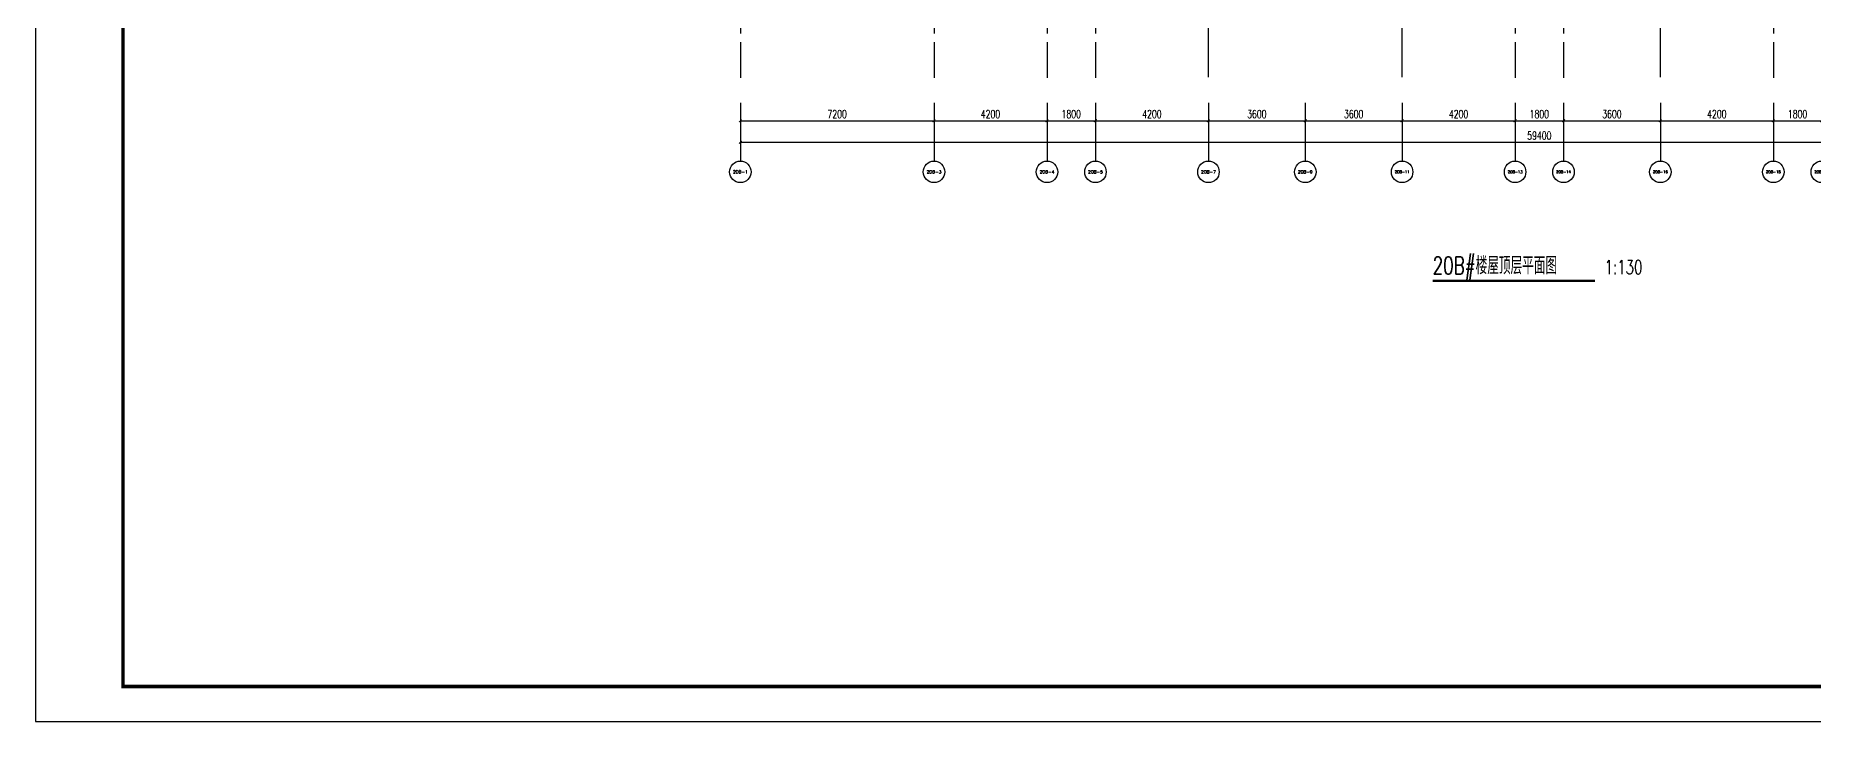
# Model space of a CAD drawing. Extents: x 296441 to 853063, y 459050 to 1117990.
# Drawn here: x 582499 to 648588, y 459050 to 484560 of the extents above; entities that cross this region are included whole.
import ezdxf
from ezdxf.enums import TextEntityAlignment as Align

# ---------------------------------------------------------------- set-up
doc = ezdxf.new("R2010")
doc.units = 0
doc.header["$LTSCALE"] = 1000
doc.linetypes.add('14-GRID$0$CENTER2', pattern=[28.575, 19.05, -3.175, 3.175, -3.175])
for name, color, linetype in [('14-GRID$0$G-GRID', 9, '14-GRID$0$CENTER2'), ('AXIS', 3, 'Continuous'), ('AXIS_TEXT', 7, 'Continuous'), ('G-GRID-IDEN', 4, 'Continuous'), ('G-GRID-TEXT', 33, 'Continuous'), ('PUB_DIM', 3, 'Continuous'), ('ZT1_Dim---符号---PM、LM、DY、JD', 3, 'Continuous'), ('ZT1_通用--图框---PM、LM、DY、JD', 150, 'Continuous')]:
    doc.layers.add(name, color=color, linetype=linetype)
doc.styles.add('_TCH_AXIS', font='COMPLEX', dxfattribs={"bigfont": 'GBCBIG'})
doc.styles.add('_TCH_DIM_T3', font='SIMPLEX', dxfattribs={"width": 0.705882, "bigfont": 'GBCBIG'})
doc.styles.add('GOA_04_COMPLEX_1.00', font='complex.shx')
doc.styles.add('ZT_图框1', font='ROMANS', dxfattribs={"width": 0.8, "bigfont": 'CHINESE'})
doc.styles.add('卓越符号', font='ROMANS.shx', dxfattribs={"width": 0.7, "bigfont": 'CHINESE.shx'})
doc.dimstyles.new('_TCH_ARCH&&100', dxfattribs={"dimtxt": 297.5, "dimasz": 100, "dimexe": 250, "dimexo": 300, "dimgap": 100, "dimtad": 1, "dimdec": 0, "dimzin": 0, "dimdsep": 46, "dimtxsty": '_TCH_DIM_T3', "dimblk": 'ARCHTICK', "dimcen": 0.09, "dimclrt": 7, "dimazin": 2, "dimtfac": 1, "dimtdec": 0, "dimtix": 1, "dimtmove": 2, "dimatfit": 3, "dimfxl": 0, "dimtolj": 1, "dimtzin": 0, "dimarcsym": 0})

# ---------------------------------------------------------------- blocks, each defined once
blk = doc.blocks.new('_AXISO')
at = {"layer": 'G-GRID-IDEN'}
blk.add_circle((0, 0), 0.5, dxfattribs=at)
at = {"layer": 'G-GRID-TEXT', "style": 'GOA_04_COMPLEX_1.00', "width": 1.041667}
blk.add_attdef('A', text='', height=0.56, dxfattribs=at).set_placement((-0.25, -0.28), (0.25, -0.28), align=Align.FIT)
blk = doc.blocks.new('_ArchTick')
at = {"color": 0, "linetype": 'ByBlock', "const_width": 0.4}
blk.add_lwpolyline([(-0.5, -0.5), (0.5, 0.5)], dxfattribs=at)
blk = doc.blocks.new('*D406')
at = {"layer": 'Defpoints', "color": 0, "transparency": 16777216}
for p in [(608698, 481890), (668098, 481890), (668098, 480590)]:
    blk.add_point(p, dxfattribs=at)
at = {"layer": 'PUB_DIM', "color": 0, "lineweight": -2, "transparency": 16777216}
for p, q in [((608698, 481590), (608698, 480340)), ((668098, 481590), (668098, 480340)), ((608698, 480590), (668098, 480590))]:
    blk.add_line(p, q, dxfattribs=at)
at = {"layer": 'PUB_DIM', "color": 0, "lineweight": -2, "transparency": 16777216, "xscale": 100, "yscale": 100, "zscale": 100, "rotation": 180}
blk.add_blockref('_ArchTick', (608698, 480590), dxfattribs=at)
at = {"layer": 'PUB_DIM', "color": 0, "lineweight": -2, "transparency": 16777216, "xscale": 100, "yscale": 100, "zscale": 100}
blk.add_blockref('_ArchTick', (668098, 480590), dxfattribs=at)
at = {"layer": 'PUB_DIM', "color": 7, "transparency": 16777216, "insert": (638398, 480839), "char_height": 297.5, "attachment_point": 5, "style": '_TCH_DIM_T3'}
blk.add_mtext('\\A1;59400', dxfattribs=at)
blk = doc.blocks.new('*D407')
at = {"layer": 'Defpoints', "color": 0, "transparency": 16777216}
for p in [(608698, 482190), (615898, 482190), (615898, 481390)]:
    blk.add_point(p, dxfattribs=at)
at = {"layer": 'PUB_DIM', "color": 0, "lineweight": -2, "transparency": 16777216}
for p, q in [((608698, 481890), (608698, 481140)), ((615898, 481890), (615898, 481140)), ((608698, 481390), (615898, 481390))]:
    blk.add_line(p, q, dxfattribs=at)
at = {"layer": 'PUB_DIM', "color": 0, "lineweight": -2, "transparency": 16777216, "xscale": 100, "yscale": 100, "zscale": 100, "rotation": 180}
blk.add_blockref('_ArchTick', (608698, 481390), dxfattribs=at)
at = {"layer": 'PUB_DIM', "color": 0, "lineweight": -2, "transparency": 16777216, "xscale": 100, "yscale": 100, "zscale": 100}
blk.add_blockref('_ArchTick', (615898, 481390), dxfattribs=at)
at = {"layer": 'PUB_DIM', "color": 7, "transparency": 16777216, "insert": (612298, 481639), "char_height": 297.5, "attachment_point": 5, "style": '_TCH_DIM_T3'}
blk.add_mtext('\\A1;7200', dxfattribs=at)
blk = doc.blocks.new('*D408')
at = {"layer": 'Defpoints', "color": 0, "transparency": 16777216}
for p in [(615898, 482190), (620098, 482190), (620098, 481390)]:
    blk.add_point(p, dxfattribs=at)
at = {"layer": 'PUB_DIM', "color": 0, "lineweight": -2, "transparency": 16777216}
for p, q in [((615898, 481890), (615898, 481140)), ((620098, 481890), (620098, 481140)), ((615898, 481390), (620098, 481390))]:
    blk.add_line(p, q, dxfattribs=at)
at = {"layer": 'PUB_DIM', "color": 0, "lineweight": -2, "transparency": 16777216, "xscale": 100, "yscale": 100, "zscale": 100, "rotation": 180}
blk.add_blockref('_ArchTick', (615898, 481390), dxfattribs=at)
at = {"layer": 'PUB_DIM', "color": 0, "lineweight": -2, "transparency": 16777216, "xscale": 100, "yscale": 100, "zscale": 100}
blk.add_blockref('_ArchTick', (620098, 481390), dxfattribs=at)
at = {"layer": 'PUB_DIM', "color": 7, "transparency": 16777216, "insert": (617998, 481639), "char_height": 297.5, "attachment_point": 5, "style": '_TCH_DIM_T3'}
blk.add_mtext('\\A1;4200', dxfattribs=at)
blk = doc.blocks.new('*D409')
at = {"layer": 'Defpoints', "color": 0, "transparency": 16777216}
for p in [(620098, 482190), (621898, 482190), (621898, 481390)]:
    blk.add_point(p, dxfattribs=at)
at = {"layer": 'PUB_DIM', "color": 0, "lineweight": -2, "transparency": 16777216}
for p, q in [((620098, 481890), (620098, 481140)), ((621898, 481890), (621898, 481140)), ((620098, 481390), (621898, 481390))]:
    blk.add_line(p, q, dxfattribs=at)
at = {"layer": 'PUB_DIM', "color": 0, "lineweight": -2, "transparency": 16777216, "xscale": 100, "yscale": 100, "zscale": 100, "rotation": 180}
blk.add_blockref('_ArchTick', (620098, 481390), dxfattribs=at)
at = {"layer": 'PUB_DIM', "color": 0, "lineweight": -2, "transparency": 16777216, "xscale": 100, "yscale": 100, "zscale": 100}
blk.add_blockref('_ArchTick', (621898, 481390), dxfattribs=at)
at = {"layer": 'PUB_DIM', "color": 7, "transparency": 16777216, "insert": (620998, 481639), "char_height": 297.5, "attachment_point": 5, "style": '_TCH_DIM_T3'}
blk.add_mtext('\\A1;1800', dxfattribs=at)
blk = doc.blocks.new('*D410')
at = {"layer": 'Defpoints', "color": 0, "transparency": 16777216}
for p in [(621898, 482190), (626098, 482190), (626098, 481390)]:
    blk.add_point(p, dxfattribs=at)
at = {"layer": 'PUB_DIM', "color": 0, "lineweight": -2, "transparency": 16777216}
for p, q in [((621898, 481890), (621898, 481140)), ((626098, 481890), (626098, 481140)), ((621898, 481390), (626098, 481390))]:
    blk.add_line(p, q, dxfattribs=at)
at = {"layer": 'PUB_DIM', "color": 0, "lineweight": -2, "transparency": 16777216, "xscale": 100, "yscale": 100, "zscale": 100, "rotation": 180}
blk.add_blockref('_ArchTick', (621898, 481390), dxfattribs=at)
at = {"layer": 'PUB_DIM', "color": 0, "lineweight": -2, "transparency": 16777216, "xscale": 100, "yscale": 100, "zscale": 100}
blk.add_blockref('_ArchTick', (626098, 481390), dxfattribs=at)
at = {"layer": 'PUB_DIM', "color": 7, "transparency": 16777216, "insert": (623998, 481639), "char_height": 297.5, "attachment_point": 5, "style": '_TCH_DIM_T3'}
blk.add_mtext('\\A1;4200', dxfattribs=at)
blk = doc.blocks.new('*D411')
at = {"layer": 'Defpoints', "color": 0, "transparency": 16777216}
for p in [(626098, 482190), (629698, 482190), (629698, 481390)]:
    blk.add_point(p, dxfattribs=at)
at = {"layer": 'PUB_DIM', "color": 0, "lineweight": -2, "transparency": 16777216}
for p, q in [((626098, 481890), (626098, 481140)), ((629698, 481890), (629698, 481140)), ((626098, 481390), (629698, 481390))]:
    blk.add_line(p, q, dxfattribs=at)
at = {"layer": 'PUB_DIM', "color": 0, "lineweight": -2, "transparency": 16777216, "xscale": 100, "yscale": 100, "zscale": 100, "rotation": 180}
blk.add_blockref('_ArchTick', (626098, 481390), dxfattribs=at)
at = {"layer": 'PUB_DIM', "color": 0, "lineweight": -2, "transparency": 16777216, "xscale": 100, "yscale": 100, "zscale": 100}
blk.add_blockref('_ArchTick', (629698, 481390), dxfattribs=at)
at = {"layer": 'PUB_DIM', "color": 7, "transparency": 16777216, "insert": (627898, 481639), "char_height": 297.5, "attachment_point": 5, "style": '_TCH_DIM_T3'}
blk.add_mtext('\\A1;3600', dxfattribs=at)
blk = doc.blocks.new('*D412')
at = {"layer": 'Defpoints', "color": 0, "transparency": 16777216}
for p in [(629698, 482190), (633298, 482190), (633298, 481390)]:
    blk.add_point(p, dxfattribs=at)
at = {"layer": 'PUB_DIM', "color": 0, "lineweight": -2, "transparency": 16777216}
for p, q in [((629698, 481890), (629698, 481140)), ((633298, 481890), (633298, 481140)), ((629698, 481390), (633298, 481390))]:
    blk.add_line(p, q, dxfattribs=at)
at = {"layer": 'PUB_DIM', "color": 0, "lineweight": -2, "transparency": 16777216, "xscale": 100, "yscale": 100, "zscale": 100, "rotation": 180}
blk.add_blockref('_ArchTick', (629698, 481390), dxfattribs=at)
at = {"layer": 'PUB_DIM', "color": 0, "lineweight": -2, "transparency": 16777216, "xscale": 100, "yscale": 100, "zscale": 100}
blk.add_blockref('_ArchTick', (633298, 481390), dxfattribs=at)
at = {"layer": 'PUB_DIM', "color": 7, "transparency": 16777216, "insert": (631498, 481639), "char_height": 297.5, "attachment_point": 5, "style": '_TCH_DIM_T3'}
blk.add_mtext('\\A1;3600', dxfattribs=at)
blk = doc.blocks.new('*D413')
at = {"layer": 'Defpoints', "color": 0, "transparency": 16777216}
for p in [(633298, 482190), (637498, 482190), (637498, 481390)]:
    blk.add_point(p, dxfattribs=at)
at = {"layer": 'PUB_DIM', "color": 0, "lineweight": -2, "transparency": 16777216}
for p, q in [((633298, 481890), (633298, 481140)), ((637498, 481890), (637498, 481140)), ((633298, 481390), (637498, 481390))]:
    blk.add_line(p, q, dxfattribs=at)
at = {"layer": 'PUB_DIM', "color": 0, "lineweight": -2, "transparency": 16777216, "xscale": 100, "yscale": 100, "zscale": 100, "rotation": 180}
blk.add_blockref('_ArchTick', (633298, 481390), dxfattribs=at)
at = {"layer": 'PUB_DIM', "color": 0, "lineweight": -2, "transparency": 16777216, "xscale": 100, "yscale": 100, "zscale": 100}
blk.add_blockref('_ArchTick', (637498, 481390), dxfattribs=at)
at = {"layer": 'PUB_DIM', "color": 7, "transparency": 16777216, "insert": (635398, 481639), "char_height": 297.5, "attachment_point": 5, "style": '_TCH_DIM_T3'}
blk.add_mtext('\\A1;4200', dxfattribs=at)
blk = doc.blocks.new('*D414')
at = {"layer": 'Defpoints', "color": 0, "transparency": 16777216}
for p in [(637498, 482190), (639298, 482190), (639298, 481390)]:
    blk.add_point(p, dxfattribs=at)
at = {"layer": 'PUB_DIM', "color": 0, "lineweight": -2, "transparency": 16777216}
for p, q in [((637498, 481890), (637498, 481140)), ((639298, 481890), (639298, 481140)), ((637498, 481390), (639298, 481390))]:
    blk.add_line(p, q, dxfattribs=at)
at = {"layer": 'PUB_DIM', "color": 0, "lineweight": -2, "transparency": 16777216, "xscale": 100, "yscale": 100, "zscale": 100, "rotation": 180}
blk.add_blockref('_ArchTick', (637498, 481390), dxfattribs=at)
at = {"layer": 'PUB_DIM', "color": 0, "lineweight": -2, "transparency": 16777216, "xscale": 100, "yscale": 100, "zscale": 100}
blk.add_blockref('_ArchTick', (639298, 481390), dxfattribs=at)
at = {"layer": 'PUB_DIM', "color": 7, "transparency": 16777216, "insert": (638398, 481639), "char_height": 297.5, "attachment_point": 5, "style": '_TCH_DIM_T3'}
blk.add_mtext('\\A1;1800', dxfattribs=at)
blk = doc.blocks.new('*D415')
at = {"layer": 'Defpoints', "color": 0, "transparency": 16777216}
for p in [(639298, 482190), (642898, 482190), (642898, 481390)]:
    blk.add_point(p, dxfattribs=at)
at = {"layer": 'PUB_DIM', "color": 0, "lineweight": -2, "transparency": 16777216}
for p, q in [((639298, 481890), (639298, 481140)), ((642898, 481890), (642898, 481140)), ((639298, 481390), (642898, 481390))]:
    blk.add_line(p, q, dxfattribs=at)
at = {"layer": 'PUB_DIM', "color": 0, "lineweight": -2, "transparency": 16777216, "xscale": 100, "yscale": 100, "zscale": 100, "rotation": 180}
blk.add_blockref('_ArchTick', (639298, 481390), dxfattribs=at)
at = {"layer": 'PUB_DIM', "color": 0, "lineweight": -2, "transparency": 16777216, "xscale": 100, "yscale": 100, "zscale": 100}
blk.add_blockref('_ArchTick', (642898, 481390), dxfattribs=at)
at = {"layer": 'PUB_DIM', "color": 7, "transparency": 16777216, "insert": (641098, 481639), "char_height": 297.5, "attachment_point": 5, "style": '_TCH_DIM_T3'}
blk.add_mtext('\\A1;3600', dxfattribs=at)
blk = doc.blocks.new('*D416')
at = {"layer": 'Defpoints', "color": 0, "transparency": 16777216}
for p in [(642898, 482190), (647098, 482190), (647098, 481390)]:
    blk.add_point(p, dxfattribs=at)
at = {"layer": 'PUB_DIM', "color": 0, "lineweight": -2, "transparency": 16777216}
for p, q in [((642898, 481890), (642898, 481140)), ((647098, 481890), (647098, 481140)), ((642898, 481390), (647098, 481390))]:
    blk.add_line(p, q, dxfattribs=at)
at = {"layer": 'PUB_DIM', "color": 0, "lineweight": -2, "transparency": 16777216, "xscale": 100, "yscale": 100, "zscale": 100, "rotation": 180}
blk.add_blockref('_ArchTick', (642898, 481390), dxfattribs=at)
at = {"layer": 'PUB_DIM', "color": 0, "lineweight": -2, "transparency": 16777216, "xscale": 100, "yscale": 100, "zscale": 100}
blk.add_blockref('_ArchTick', (647098, 481390), dxfattribs=at)
at = {"layer": 'PUB_DIM', "color": 7, "transparency": 16777216, "insert": (644998, 481639), "char_height": 297.5, "attachment_point": 5, "style": '_TCH_DIM_T3'}
blk.add_mtext('\\A1;4200', dxfattribs=at)
blk = doc.blocks.new('*D417')
at = {"layer": 'Defpoints', "color": 0, "transparency": 16777216}
for p in [(647098, 482190), (648898, 482190), (648898, 481390)]:
    blk.add_point(p, dxfattribs=at)
at = {"layer": 'PUB_DIM', "color": 0, "lineweight": -2, "transparency": 16777216}
for p, q in [((647098, 481890), (647098, 481140)), ((648898, 481890), (648898, 481140)), ((647098, 481390), (648898, 481390))]:
    blk.add_line(p, q, dxfattribs=at)
at = {"layer": 'PUB_DIM', "color": 0, "lineweight": -2, "transparency": 16777216, "xscale": 100, "yscale": 100, "zscale": 100, "rotation": 180}
blk.add_blockref('_ArchTick', (647098, 481390), dxfattribs=at)
at = {"layer": 'PUB_DIM', "color": 0, "lineweight": -2, "transparency": 16777216, "xscale": 100, "yscale": 100, "zscale": 100}
blk.add_blockref('_ArchTick', (648898, 481390), dxfattribs=at)
at = {"layer": 'PUB_DIM', "color": 7, "transparency": 16777216, "insert": (647998, 481639), "char_height": 297.5, "attachment_point": 5, "style": '_TCH_DIM_T3'}
blk.add_mtext('\\A1;1800', dxfattribs=at)
blk = doc.blocks.new('*U835')
at = {"const_width": 0.7}
blk.add_lwpolyline([(0, 0), (46.38, 0)], dxfattribs=at)
at = {"color": 0, "style": '卓越符号', "width": 0.7, "flags": 8}
for tag, p, height in [('图名', (0, 1.85), 5), ('比例', (49.18, 1.85), 4)]:
    blk.add_attdef(tag, p, '', height=height, dxfattribs=at)
blk = doc.blocks.new('ZT_A1标准图框')
blk.add_lwpolyline([(0, -594), (841, -594), (841, 0), (0, 0)], close=True)
at = {"const_width": 1}
blk.add_lwpolyline([(25, -584), (831, -584), (831, -10), (25, -10)], close=True, dxfattribs=at)
at = {"color": 70, "ltscale": 0.3, "style": 'ZT_图框1', "flags": 8}
for tag, width, p in [('子项名称', 0.65, (803.53, -431.64)), ('图名', 0.8, (803.53, -450.79))]:
    blk.add_attdef(tag, text='', height=3.5, dxfattribs=dict(at, width=width)).set_placement(p, align=Align.MIDDLE)
at = {"color": 70, "style": 'ZT_图框1', "width": 0.7, "flags": 8}
for tag, p in [('比例', (823.26, -510.32)), ('版本', (823.22, -517.8)), ('图号', (809.52, -525.31))]:
    blk.add_attdef(tag, text='', height=2.8, dxfattribs=at).set_placement(p, align=Align.MIDDLE)

msp = doc.modelspace()

# ---------------------------------------------------------------- linework, layer by layer
at = {"layer": '14-GRID$0$G-GRID', "color": 8, "ltscale": 0.1}
for p, q in [((608698.5, 515748.8), (608698.5, 482990.3)), ((615898.5, 515748.8), (615898.5, 482990.3)), ((620098.5, 515748.8), (620098.5, 482990.3)), ((621898.5, 515748.8), (621898.5, 482990.3)), ((626098.5, 483010.3), (626098.5, 515748.8)), ((633298.5, 483010.3), (633298.5, 515748.8)), ((637498.5, 515748.8), (637498.5, 482990.3)), ((639298.5, 515748.8), (639298.5, 482990.3)), ((642898.5, 483010.3), (642898.5, 515748.8)), ((647098.5, 515748.8), (647098.5, 482990.3))]:
    msp.add_line(p, q, dxfattribs=at)
at = {"layer": 'AXIS'}
for p, q in [((608698.5, 482051.3), (608698.5, 479890.3)), ((615898.5, 482051.3), (615898.5, 479890.3)), ((620098.5, 482051.3), (620098.5, 479890.3)), ((621898.5, 482051.3), (621898.5, 479890.3)), ((626098.5, 482051.3), (626098.5, 479890.3)), ((629698.5, 482051.3), (629698.5, 479890.3)), ((633298.5, 482051.3), (633298.5, 479890.3)), ((637498.5, 482051.3), (637498.5, 479890.3)), ((639298.5, 482051.3), (639298.5, 479890.3)), ((642898.5, 482051.3), (642898.5, 479890.3)), ((647098.5, 482051.3), (647098.5, 479890.3))]:
    msp.add_line(p, q, dxfattribs=at)

# ---------------------------------------------------------------- block references
ref = msp.add_blockref('_AXISO', (608698.5, 479490.3), dxfattribs=dict(at, xscale=800, yscale=800, zscale=800))
ref.add_attrib('A', '20B-1', dxfattribs={"layer": 'AXIS_TEXT', "height": 118.49, "style": '_TCH_AXIS'}).set_placement((608424.8, 479431.1), (608972.1, 479431.1), align=Align.FIT)
ref = msp.add_blockref('_AXISO', (615898.5, 479490.3), dxfattribs=dict(at, xscale=800, yscale=800, zscale=800))
ref.add_attrib('A', '20B-3', dxfattribs={"layer": 'AXIS_TEXT', "height": 112.93, "style": '_TCH_AXIS'}).set_placement((615624.2, 479433.9), (616172.7, 479433.9), align=Align.FIT)
ref = msp.add_blockref('_AXISO', (620098.5, 479490.3), dxfattribs=dict(at, xscale=800, yscale=800, zscale=800))
ref.add_attrib('A', '20B-4', dxfattribs={"layer": 'AXIS_TEXT', "height": 110.84, "style": '_TCH_AXIS'}).set_placement((619824, 479434.9), (620372.9, 479434.9), align=Align.FIT)
ref = msp.add_blockref('_AXISO', (621898.5, 479490.3), dxfattribs=dict(at, xscale=800, yscale=800, zscale=800))
ref.add_attrib('A', '20B-5', dxfattribs={"layer": 'AXIS_TEXT', "height": 112.93, "style": '_TCH_AXIS'}).set_placement((621624.2, 479433.9), (622172.7, 479433.9), align=Align.FIT)
ref = msp.add_blockref('_AXISO', (626098.5, 479490.3), dxfattribs=dict(at, xscale=800, yscale=800, zscale=800))
ref.add_attrib('A', '20B-7', dxfattribs={"layer": 'AXIS_TEXT', "height": 112.93, "style": '_TCH_AXIS'}).set_placement((625824.2, 479433.9), (626372.7, 479433.9), align=Align.FIT)
ref = msp.add_blockref('_AXISO', (629698.5, 479490.3), dxfattribs=dict(at, xscale=800, yscale=800, zscale=800))
ref.add_attrib('A', '20B-9', dxfattribs={"layer": 'AXIS_TEXT', "height": 112.93, "style": '_TCH_AXIS'}).set_placement((629424.2, 479433.9), (629972.7, 479433.9), align=Align.FIT)
ref = msp.add_blockref('_AXISO', (633298.5, 479490.3), dxfattribs=dict(at, xscale=800, yscale=800, zscale=800))
ref.add_attrib('A', '20B-11', dxfattribs={"layer": 'AXIS_TEXT', "height": 103.2, "style": '_TCH_AXIS'}).set_placement((633023.3, 479438.7), (633573.7, 479438.7), align=Align.FIT)
ref = msp.add_blockref('_AXISO', (637498.5, 479490.3), dxfattribs=dict(at, xscale=800, yscale=800, zscale=800))
ref.add_attrib('A', '20B-13', dxfattribs={"layer": 'AXIS_TEXT', "height": 98.93, "style": '_TCH_AXIS'}).set_placement((637222.9, 479440.9), (637774.1, 479440.9), align=Align.FIT)
ref = msp.add_blockref('_AXISO', (639298.5, 479490.3), dxfattribs=dict(at, xscale=800, yscale=800, zscale=800))
ref.add_attrib('A', '20B-14', dxfattribs={"layer": 'AXIS_TEXT', "height": 97.32, "style": '_TCH_AXIS'}).set_placement((639022.7, 479441.7), (639574.2, 479441.7), align=Align.FIT)
ref = msp.add_blockref('_AXISO', (642898.5, 479490.3), dxfattribs=dict(at, xscale=800, yscale=800, zscale=800))
ref.add_attrib('A', '20B-16', dxfattribs={"layer": 'AXIS_TEXT', "height": 98.93, "style": '_TCH_AXIS'}).set_placement((642622.9, 479440.9), (643174.1, 479440.9), align=Align.FIT)
ref = msp.add_blockref('_AXISO', (647098.5, 479490.3), dxfattribs=dict(at, xscale=800, yscale=800, zscale=800))
ref.add_attrib('A', '20B-18', dxfattribs={"layer": 'AXIS_TEXT', "height": 98.93, "style": '_TCH_AXIS'}).set_placement((646822.9, 479440.9), (647374.1, 479440.9), align=Align.FIT)
ref = msp.add_blockref('_AXISO', (648898.5, 479490.3), dxfattribs=dict(at, xscale=800, yscale=800, zscale=800))
ref.add_attrib('A', '20B-19', dxfattribs={"layer": 'AXIS_TEXT', "height": 98.93, "style": '_TCH_AXIS'}).set_placement((648622.9, 479440.9), (649174.1, 479440.9), align=Align.FIT)
at = {"layer": 'ZT1_Dim---符号---PM、LM、DY、JD', "color": 7}
ref = msp.add_blockref('*U835', (634432.9, 475441.3), dxfattribs=dict(at, xscale=130, yscale=130, zscale=130))
ref.add_attrib('图名', '20B#楼屋顶层平面图', (634432.9, 475681.4), dxfattribs={"layer": '0', "color": 0, "height": 650, "style": '卓越符号', "width": 0.7})
ref.add_attrib('比例', '1:130', (640826.1, 475681.4), dxfattribs={"layer": '0', "color": 0, "height": 520, "style": '卓越符号', "width": 0.7})
at = {"layer": 'ZT1_通用--图框---PM、LM、DY、JD', "ltscale": 10, "xscale": 130, "yscale": 130, "zscale": 130}
msp.add_blockref('ZT_A1标准图框', (582499.1, 536270), dxfattribs=at)

# ---------------------------------------------------------------- dimensions: what is measured, and where the dimension line sits
at = {"layer": 'PUB_DIM'}
for p1, p2, distance, picture, middle in [((608698.5, 482190.3), (615898.5, 482190.3), -800, '*D407', (612298.5, 481639.1)), ((608698.5, 481890.3), (668098.5, 481890.3), -1300, '*D406', (638398.5, 480839.1)), ((615898.5, 482190.3), (620098.5, 482190.3), -800, '*D408', (617998.5, 481639.1)), ((620098.5, 482190.3), (621898.5, 482190.3), -800, '*D409', (620998.5, 481639.1)), ((621898.5, 482190.3), (626098.5, 482190.3), -800, '*D410', (623998.5, 481639.1)), ((626098.5, 482190.3), (629698.5, 482190.3), -800, '*D411', (627898.5, 481639.1)), ((629698.5, 482190.3), (633298.5, 482190.3), -800, '*D412', (631498.5, 481639.1)), ((633298.5, 482190.3), (637498.5, 482190.3), -800, '*D413', (635398.5, 481639.1)), ((637498.5, 482190.3), (639298.5, 482190.3), -800, '*D414', (638398.5, 481639.1)), ((639298.5, 482190.3), (642898.5, 482190.3), -800, '*D415', (641098.5, 481639.1)), ((642898.5, 482190.3), (647098.5, 482190.3), -800, '*D416', (644998.5, 481639.1)), ((647098.5, 482190.3), (648898.5, 482190.3), -800, '*D417', (647998.5, 481639.1))]:
    dim = msp.add_aligned_dim(p1=p1, p2=p2, distance=distance, dimstyle='_TCH_ARCH&&100', dxfattribs=at)
    dim.commit()
    dim.dimension.update_dxf_attribs({"geometry": picture, "text_midpoint": middle})

doc.saveas('drawing.dxf')
